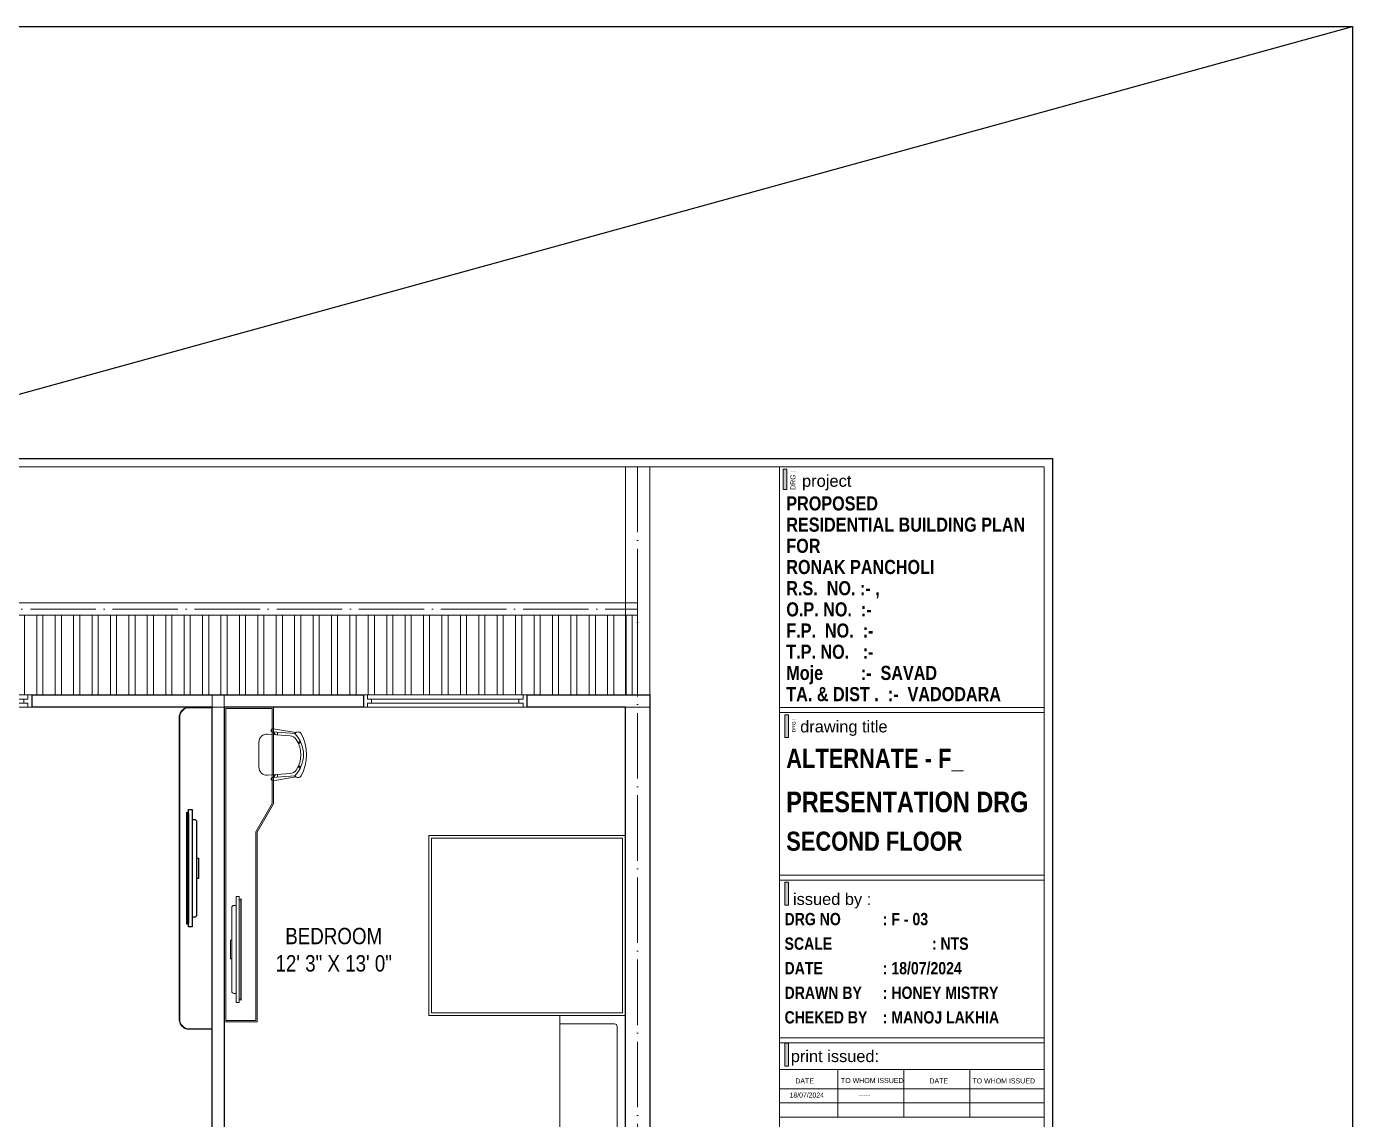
# Model space of a CAD drawing. Header units: millimetres. Extents: x 56222 to 120458, y -162468 to -121287.
# Drawn here: x 116030 to 116516, y -158283.9 to -157883.4 of the extents above; entities that cross this region are included whole.
import ezdxf

# ---------------------------------------------------------------- set-up
doc = ezdxf.new("R2010")
doc.units = ezdxf.units.MM
doc.header["$MEASUREMENT"] = 0
doc.linetypes.add('ACAD_ISO04W100', pattern=[30, 24, -3, 0, -3])
doc.layers.get('Defpoints').update_dxf_attribs({"color": 220})
for name, color, linetype, lineweight in [('Farniture', 59, 'Continuous', 25), ('FIRST FLOOR', 7, 'Continuous', 9), ('FURNITURE', 59, 'Continuous', 9), ('GROUND FLOOR', 7, 'Continuous', 9), ('SANITARY', 59, 'Continuous', 18), ('SECOND FLOOR', 7, 'Continuous', 9), ('SECOND FLOOR  ( PLINE )', 251, 'Continuous', 30), ('SECOND FLOOR ( DW_RAIL )', 7, 'Continuous', 9), ('SECOND FLOOR ( PLine )', 7, 'Continuous', 30), ('SECOND FLOOR ( TEXT )', 7, 'Continuous', 9), ('X_GARDEN ( HATCH )', 251, 'Continuous', 9), ('X_SHEET', 7, 'Continuous', 9)]:
    doc.layers.add(name, color=color, linetype=linetype, lineweight=lineweight)
doc.styles.add("AR_0'-0", font='arial.ttf')
doc.styles.add('AR_6', font='arial.ttf', dxfattribs={"height": 6})
doc.styles.add("Cn_BT_0'-0", font='swissc.ttf')
doc.styles.add('KATHA', font='swissc.ttf')
doc.styles.get("Standard").update_dxf_attribs({"font": 'arial.ttf', "height": 6})

# ---------------------------------------------------------------- blocks, each defined once
blk = doc.blocks.new('chair')
at = {"layer": 'FURNITURE'}
for p, q in [((207534.34, -332788.09), (207533.13, -332795.04)), ((207534.65, -332788.35), (207534.13, -332795.21)), ((207535.35, -332789.78), (207534.82, -332796.73)), ((207537.55, -332787.31), (207536.92, -332786.71)), ((207537.75, -332787.21), (207537.26, -332786.54)), ((207544.47, -332787.21), (207544.97, -332786.54)), ((207544.68, -332787.31), (207545.31, -332786.71)), ((207546.87, -332789.78), (207547.4, -332796.73)), ((207547.58, -332788.35), (207548.1, -332795.21)), ((207547.88, -332788.09), (207549.09, -332795.04)), ((207534.25, -332793.63), (207535.06, -332793.69)), ((207547.98, -332793.63), (207547.17, -332793.69)), ((207534.15, -332794.85), (207535.01, -332794.25)), ((207548.07, -332794.85), (207547.21, -332794.25)), ((207544.98, -332799.35), (207537.25, -332799.35))]:
    blk.add_line(p, q, dxfattribs=at)
for centre, radius, start, end in [((207541.11, -332798.54), 13.79, 61.9275, 118.0725), ((207541.11, -332794.89), 9.19, 45.0865, 134.9135), ((207535.38, -332787.38), 1.26, 127.0239, 232.9761), ((207537.78, -332789.96), 2.43, 124.0703, 175.6302), ((207541.11, -332794.89), 8.38, 55.9297, 124.0703), ((207544.44, -332789.96), 2.43, 4.3698, 55.9297), ((207546.85, -332787.38), 1.26, 307.0239, 52.9761), ((207533.63, -332795.13), 0.504, 170.1051, 0.2897), ((207537.25, -332796.92), 2.43, 175.6302, 270), ((207544.98, -332796.92), 2.43, 270, 4.3698), ((207548.6, -332795.13), 0.504, 179.7103, 9.8949)]:
    blk.add_arc(centre, radius, start, end, dxfattribs=at)
blk = doc.blocks.new('FGG')
at = {"layer": 'SANITARY'}
for points in [[(5067.08, -43343.84), (5112.47, -43343.84), (5112.47, -43345.16), (5067.08, -43345.16)], [(5068.1, -43345.75), (5111.45, -43345.75), (5111.45, -43345.91), (5068.1, -43345.91)], [(5068.6, -43345.16), (5110.96, -43345.16), (5110.96, -43345.75), (5068.6, -43345.75)], [(5093.73, -43341.95), (5085.82, -43341.95), (5085.82, -43341.37), (5093.73, -43341.37)]]:
    blk.add_lwpolyline(points, close=True, dxfattribs=at)
blk.add_lwpolyline([(5070.98, -43343.84), (5108.57, -43343.84), (5108.57, -43342.84, 0.414214), (5107.69, -43341.95), (5071.86, -43341.95, 0.414214), (5070.98, -43342.84)], format="xyb", close=True, dxfattribs=at)
blk = doc.blocks.new('tv')
at = {"layer": 'Farniture'}
for points in [[(47049.68, -94850.89), (47017.64, -94850.89), (47017.64, -94849.96), (47049.68, -94849.96)], [(47048.97, -94849.55), (47018.36, -94849.55), (47018.36, -94849.43), (47048.97, -94849.43)], [(47048.62, -94849.96), (47018.71, -94849.96), (47018.71, -94849.55), (47048.62, -94849.55)], [(47030.87, -94852.22), (47036.46, -94852.22), (47036.46, -94852.63), (47030.87, -94852.63)]]:
    blk.add_lwpolyline(points, close=True, dxfattribs=at)
blk.add_lwpolyline([(47046.93, -94850.89), (47020.39, -94850.89), (47020.39, -94851.6, 0.414214), (47021.02, -94852.22), (47046.31, -94852.22, 0.414214), (47046.93, -94851.6)], format="xyb", close=True, dxfattribs=at)

msp = doc.modelspace()

# ---------------------------------------------------------------- hatches: boundary and pattern name
at = {"layer": 'X_GARDEN ( HATCH )'}
h = msp.add_hatch(dxfattribs=at)
h.set_pattern_fill('ANSI32', color=45, scale=18, angle=45, style=0)
h.set_pattern_definition([(90, (7986.503, -2e-10), (-6.75, 1e-15), []), (90, (7988.753, 2.25), (-6.75, 1e-15), [])])
h.paths.add_polyline_path([(115845.99031, -158099.13434), (116253.99031, -158099.13434), (116253.99031, -158128.38434), (115845.99031, -158128.38434)])
at = {"layer": 'X_SHEET', "ltscale": 0.25}
h = msp.add_hatch(color=0, dxfattribs=at)
h.dxf.hatch_style = 1
h.paths.add_polyline_path([(116309.2649, -158135.63267), (116307.96092, -158135.63267), (116307.96092, -158144.01967), (116309.2649, -158144.01967)])
h = msp.add_hatch(color=0, dxfattribs=at)
h.dxf.hatch_style = 1
h.paths.add_polyline_path([(116309.26497, -158197.03508), (116307.96099, -158197.03508), (116307.96099, -158205.42209), (116309.26497, -158205.42209)])
h = msp.add_hatch(color=0, dxfattribs=at)
h.dxf.hatch_style = 1
h.paths.add_polyline_path([(116309.26217, -158256.02364), (116307.95819, -158256.02364), (116307.95819, -158264.41065), (116309.26217, -158264.41065)])

# ---------------------------------------------------------------- linework, layer by layer
at = {"layer": 'Defpoints'}
msp.add_lwpolyline([(116406.02575, -158576.66741), (115718.76228, -158576.66741), (115718.76228, -158041.7346), (116406.02575, -158041.7346)], close=True, dxfattribs=at)
at = {"layer": 'FIRST FLOOR', "color": 1, "linetype": 'ACAD_ISO04W100'}
msp.add_line((116253.99031, -158044.7346), (116253.99031, -158444.88434), dxfattribs=at)
at = {"layer": 'FURNITURE'}
msp.add_line((116225.49046, -158245.88476), (116225.49381, -158290.38434), dxfattribs=at)
for points in [[(116085.99025, -158135.97393, -0.285508079), (116088.82095, -158132.88434), (116097.99031, -158132.88434), (116097.99031, -158250.88552), (116088.82095, -158250.88552, -0.285488109), (116085.99031, -158247.79622)], [(116086.13352, -158135.98738, -0.283198222), (116088.8408, -158133.02761), (116097.99028, -158133.02761), (116097.99033, -158250.74225), (116088.8408, -158250.74225, -0.283177914), (116086.13358, -158247.78276)], [(116086.19002, -158135.99275, -0.282251932), (116088.84874, -158133.08411), (116097.99028, -158133.08411), (116097.99033, -158250.68575), (116088.84874, -158250.68575, -0.282231485), (116086.19008, -158247.77739)]]:
    msp.add_lwpolyline(points, format="xyb", close=True, dxfattribs=at)
msp.add_lwpolyline([(116114.49031, -158248.13493), (116102.49031, -158248.13493), (116102.49031, -158132.88434), (116120.49031, -158132.88434), (116120.49031, -158168.24298), (116114.49031, -158178.6151), (116114.49031, -158248.13493)], dxfattribs=at)
for points in [[(116113.99031, -158247.63493), (116102.99031, -158247.63493), (116102.99031, -158133.38434), (116119.99031, -158133.38434), (116119.99031, -158168.15696), (116113.99031, -158178.52908)], [(116249.49031, -158179.88493), (116177.49031, -158179.88493), (116177.49031, -158245.88493), (116249.49031, -158245.88493)], [(116248.49031, -158180.88493), (116178.49031, -158180.88493), (116178.49031, -158244.88493), (116248.49031, -158244.88493)]]:
    msp.add_lwpolyline(points, close=True, dxfattribs=at)
msp.add_lwpolyline([(116225.49045, -158245.88476), (116249.49031, -158245.88493), (116249.49035, -158290.38434), (116225.49381, -158290.38434), (116225.49344, -158293.38514), (116245.49334, -158293.38504, 0.414212148), (116246.49334, -158292.38504), (116246.48986, -158249.88484, 0.41420313), (116245.48987, -158248.88486), (116225.49044, -158248.88473), (116225.49046, -158245.88476)], format="xyb", dxfattribs=at)
at = {"layer": 'GROUND FLOOR'}
for p, q in [((116249.49031, -158044.7346), (116249.49031, -158128.38434)), ((116258.49031, -158044.7346), (116258.49031, -158573.66741)), ((115758.24031, -158094.63434), (116253.99031, -158094.63434)), ((115758.24031, -158094.63434), (116253.99031, -158094.63434)), ((115762.74031, -158099.13434), (116253.99031, -158099.13434)), ((115762.74031, -158099.13434), (116253.99031, -158099.13434))]:
    msp.add_line(p, q, dxfattribs=at)
at = {"layer": 'GROUND FLOOR', "color": 1, "linetype": 'ACAD_ISO04W100'}
msp.add_line((115760.49031, -158096.88434), (116253.99031, -158096.88434), dxfattribs=at)
msp.add_line((115760.49031, -158096.88434), (116253.99031, -158096.88434), dxfattribs=at)
at = {"layer": 'SECOND FLOOR'}
for p, q in [((116258.49031, -158128.38434), (115845.99031, -158128.38434)), ((116031.99031, -158132.88434), (116031.99031, -158128.38434)), ((116097.99031, -158294.88434), (116097.99031, -158128.38434)), ((116102.49031, -158294.88434), (116102.49031, -158128.38434)), ((116153.49031, -158128.38434), (116153.49031, -158132.88434)), ((116213.49031, -158128.38434), (116213.49031, -158132.88434)), ((116258.49031, -158132.88434), (115854.99031, -158132.88434))]:
    msp.add_line(p, q, dxfattribs=at)
at = {"layer": 'SECOND FLOOR  ( PLINE )'}
msp.add_line((113576.41025, -158693.39293), (116516.02946, -157883.44022), dxfattribs=at)
at = {"layer": 'SECOND FLOOR ( DW_RAIL )'}
for points in [[(116031.99031, -158128.38434), (116030.49031, -158128.38434), (116030.49031, -158129.88434), (116028.99031, -158129.88434), (116028.99031, -158131.38434), (115938.99031, -158131.38434), (115938.99031, -158129.88434), (115937.49031, -158129.88434), (115937.49031, -158128.38434), (115935.99031, -158128.38434), (115935.99031, -158132.88434), (115937.49031, -158132.88434), (115937.49031, -158131.38434), (115938.99031, -158131.38434), (115938.99031, -158129.88434), (116028.99031, -158129.88434), (116028.99031, -158131.38434), (116030.49031, -158131.38434), (116030.49031, -158132.88434), (116031.99031, -158132.88434), (116031.99031, -158128.38434), (115935.99031, -158128.38434), (115935.99031, -158132.88434), (116031.99031, -158132.88434)], [(116213.49031, -158128.38434), (116211.99031, -158128.38434), (116211.99031, -158129.88434), (116210.49031, -158129.88434), (116210.49031, -158131.38434), (116156.49031, -158131.38434), (116156.49031, -158129.88434), (116154.99031, -158129.88434), (116154.99031, -158128.38434), (116153.49031, -158128.38434), (116153.49031, -158132.88434), (116154.99031, -158132.88434), (116154.99031, -158131.38434), (116156.49031, -158131.38434), (116156.49031, -158129.88434), (116210.49031, -158129.88434), (116210.49031, -158131.38434), (116211.99031, -158131.38434), (116211.99031, -158132.88434), (116213.49031, -158132.88434), (116213.49031, -158128.38434), (116153.49031, -158128.38434), (116153.49031, -158132.88434), (116213.49031, -158132.88434)]]:
    msp.add_lwpolyline(points, close=True, dxfattribs=at)
at = {"layer": 'SECOND FLOOR ( PLine )'}
for points in [[(116031.99031, -158128.38434), (116153.49031, -158128.38434), (116153.49031, -158132.88434), (116102.49031, -158132.88434), (116102.49031, -158294.88434), (116097.99031, -158294.88434), (116097.99031, -158132.88434), (116031.99031, -158132.88434)], [(116213.49031, -158128.38434), (116258.49031, -158128.38434), (116258.49031, -158444.88434), (116190.99031, -158444.88434), (116190.99031, -158435.88434), (116249.49031, -158435.88434), (116249.49031, -158294.88434), (116217.99031, -158294.88434), (116217.99031, -158290.38434), (116249.49031, -158290.38434), (116249.49031, -158132.88434), (116213.49031, -158132.88434)]]:
    msp.add_lwpolyline(points, close=True, dxfattribs=at)
at = {"layer": 'X_GARDEN ( HATCH )', "color": 14}
msp.add_lwpolyline([(115845.99031, -158099.13434), (116253.99031, -158099.13434), (116253.99031, -158128.38434), (115845.99031, -158128.38434)], close=True, dxfattribs=at)
at = {"layer": 'X_SHEET', "color": 0, "linetype": 'Continuous', "lineweight": 9}
for p, q in [((116306.05081, -158265.64659), (116403.02292, -158265.64659)), ((116327.32389, -158265.64659), (116327.32389, -158283.0363)), ((116351.55997, -158265.64659), (116351.55997, -158283.0363)), ((116375.78731, -158265.64659), (116375.78731, -158283.0363)), ((116403.02292, -158272.69067), (116306.05134, -158272.69067)), ((116403.02292, -158277.86349), (116306.05189, -158277.86349))]:
    msp.add_line(p, q, dxfattribs=at)
at = {"layer": 'X_SHEET', "color": 5, "lineweight": 30}
msp.add_lwpolyline([(113576.41025, -157883.44022), (116516.02946, -157883.44022), (116516.02946, -158693.39293), (113576.41025, -158693.39293)], close=True, dxfattribs=at)
at = {"layer": 'X_SHEET'}
for points in [[(116406.0257, -158576.66741), (115718.76223, -158576.66741), (115718.76223, -158041.7346), (116406.0257, -158041.7346)], [(115721.76223, -158573.66741), (116306.05254, -158573.66741), (116306.05254, -158044.7346), (115721.76223, -158044.7346)], [(116306.05244, -158133.02889), (116403.02564, -158133.02889), (116403.02567, -158044.7346), (116306.05244, -158044.7346)], [(116306.05244, -158044.7346), (116403.02564, -158044.7346), (116403.02573, -158573.66741), (116306.05254, -158573.66741)], [(116403.02568, -158134.8257), (116306.05244, -158134.8257), (116306.05244, -158194.44622), (116403.02568, -158194.44622)], [(116306.05244, -158196.24304), (116403.02568, -158196.24304), (116403.02568, -158254.01279), (116306.05244, -158254.01279)], [(116306.05244, -158283.0363), (116403.02292, -158283.0363), (116403.02292, -158255.80961), (116306.05244, -158255.80961)]]:
    msp.add_lwpolyline(points, close=True, dxfattribs=at)
at = {"layer": 'X_SHEET', "color": 0, "ltscale": 0.25}
for points in [[(116307.398, -158045.59542), (116308.72959, -158045.59542), (116308.72959, -158053.09086), (116307.398, -158053.09086)], [(116307.96092, -158135.63267), (116309.2649, -158135.63267), (116309.2649, -158144.01967), (116307.96092, -158144.01967)], [(116307.96099, -158197.03508), (116309.26497, -158197.03508), (116309.26497, -158205.42209), (116307.96099, -158205.42209)], [(116307.95819, -158256.02364), (116309.26217, -158256.02364), (116309.26217, -158264.41065), (116307.95819, -158264.41065)]]:
    msp.add_lwpolyline(points, close=True, dxfattribs=at)
msp.add_solid([(116308.72959, -158053.09086), (116307.398, -158053.09086), (116308.72959, -158045.59542), (116307.398, -158045.59542)], dxfattribs=at)

# ---------------------------------------------------------------- block references
at = {"layer": 'FURNITURE'}
for name, p, xscale, yscale, zscale, rotation in [('chair', (513952.73494, 89950.10815), 1.195427637896501, 1.195427637896501, 1.195427637896501, 270), ('tv', (-11227.19362, -221324.92306), 1.342294704634696, 1.342294704634696, 1.342294704634696, 90)]:
    msp.add_blockref(name, p, dxfattribs=dict(at, xscale=xscale, yscale=yscale, zscale=zscale, rotation=rotation))
at = {"layer": 'FURNITURE', "color": 2, "xscale": 0.8575794617645442, "yscale": 0.8575794617645442, "zscale": 0.8575794617645442, "rotation": 90}
msp.add_blockref('FGG', (78936.05612, -162586.52065), dxfattribs=at)

# ---------------------------------------------------------------- texts
at = {"layer": 'SECOND FLOOR ( TEXT )', "insert": (116142.58286, -158221.76322), "char_height": 6, "attachment_point": 5, "style": 'KATHA'}
msp.add_mtext('BEDROOM\\P12\' 3" X 13\' 0"', dxfattribs=at)
at = {"layer": 'X_SHEET', "color": 0, "ltscale": 0.25, "insert": (116310.02033, -158053.18033), "char_height": 1.800426, "width": 7.7193255, "attachment_point": 1, "rotation": 90, "style": "AR_0'-0"}
msp.add_mtext('DRG :', dxfattribs=at)
at = {"layer": 'X_SHEET', "color": 0, "ltscale": 0.25, "attachment_point": 1}
for s, insert, char_height, style in [('{\\fSwis721 Ex BT|b0|i0|c0|p34;project}', (116314.24072, -158047.77905), 4.3210236, 'AR_6'), ('{\\fSwis721 Cn BT|b1|i0|c0|p34;PRESENTATION DRG}', (116308.4646, -158163.82721), 7.5, 'KATHA'), ('{\\fSwis721 Cn BT|b1|i0|c0|p34;SECOND FLOOR}', (116308.4646, -158178.47268), 7, 'KATHA')]:
    msp.add_mtext(s, dxfattribs=dict(at, insert=insert, char_height=char_height, style=style))
at = {"layer": 'X_SHEET', "color": 0, "linetype": 'Continuous', "attachment_point": 1, "style": "Cn_BT_0'-0"}
for s, insert, char_height, line_spacing_factor in [('{\\fSwis721 Cn BT|b1|i0|c0|p34;PROPOSED\\PRESIDENTIAL BUILDING PLAN\\PFOR\\P\\C5;RONAK PANCHOLI  \\C1; \\C29;\\P\\C0;R.S.  NO. :- , \\PO.P. NO.  :-      \\PF.P.  NO.  :-          \\PT.P. NO.   :-  \\PMoje ^I    :-  SAVAD\\PTA. & DIST .  :-  VADODARA}', (116308.48843, -158055.60884), 5.1745668, 0.9), ('\\A1;{\\fSwis721 Cn BT|b1|i0|c0|p34;DRG NO ^I: F - 03 \\PSCALE ^I^I: NTS\\PDATE ^I^I: 18/07/2024\\P\\A0;DRAWN BY ^I: HONEY MISTRY\\PCHEKED BY ^I: MANOJ LAKHIA}', (116307.85472, -158208.24965), 4.5, 1.2)]:
    msp.add_mtext(s, dxfattribs=dict(at, insert=insert, char_height=char_height, line_spacing_factor=line_spacing_factor))
at = {"layer": 'X_SHEET', "color": 0, "ltscale": 0.25, "insert": (116310.5706, -158142.07574), "char_height": 1.289322, "attachment_point": 1, "rotation": 90}
msp.add_mtext('DRG :', dxfattribs=at)
at = {"layer": 'X_SHEET', "color": 0, "ltscale": 0.25, "char_height": 4.2977407, "attachment_point": 1}
for s, insert in [('{\\fSwis721 Ex BT|b0|i0|c0|p34;drawing title}', (116313.57305, -158137.79663)), ('issued by :', (116310.93583, -158201.02884)), ('{\\fArial|b0|i0|c0|p34;print issued:}', (116310.14033, -158258.60203))]:
    msp.add_mtext(s, dxfattribs=dict(at, insert=insert))
at = {"layer": 'X_SHEET', "color": 1, "ltscale": 0.25, "insert": (116308.4646, -158148.09057), "char_height": 7, "attachment_point": 1, "style": 'KATHA'}
msp.add_mtext('{\\fSwis721 Cn BT|b1|i0|c0|p34;ALTERNATE - F_}', dxfattribs=at)
at = {"layer": 'X_SHEET', "color": 0, "linetype": 'Continuous', "char_height": 1.8382165, "attachment_point": 1}
for s, insert in [('{\\fArial|b0|i0|c0|p34;DATE}', (116311.77846, -158268.89769)), ('{\\fArial|b0|i0|c0|p34;TO WHOM ISSUED}', (116328.51904, -158268.73951)), ('{\\fArial|b0|i0|c0|p34;DATE}', (116360.94661, -158268.89769)), ('{\\fArial|b0|i0|c0|p34;TO WHOM ISSUED}', (116376.70103, -158268.89769)), ('{\\fArial|b0|i0|c0|p34;-----}', (116335.04798, -158273.91233))]:
    msp.add_mtext(s, dxfattribs=dict(at, insert=insert))
at = {"layer": 'X_SHEET', "color": 0, "linetype": 'Continuous', "insert": (116309.68964, -158274.07051), "char_height": 1.838217, "attachment_point": 1, "style": 'KATHA'}
msp.add_mtext('18/07/2024', dxfattribs=at)

doc.saveas('drawing.dxf')
